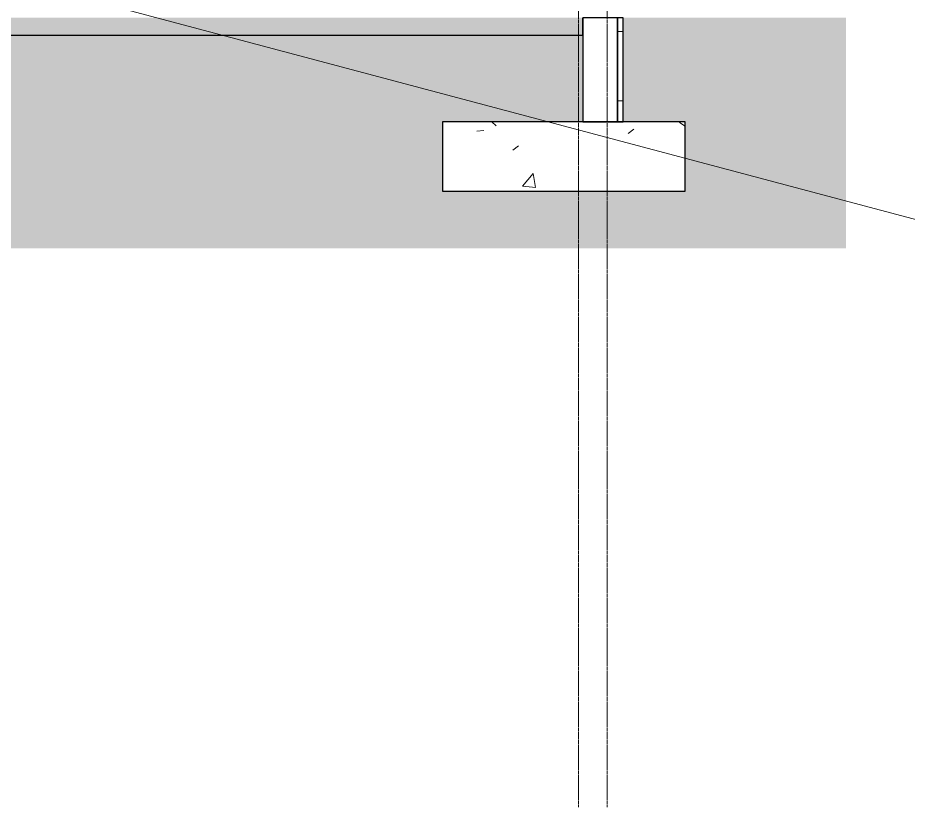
# Model space of a CAD drawing. Header units: inches. Extents: x -23445 to -32, y -314 to 853.
# Drawn here: x -1173.9 to -865.8, y -273.2 to 0 of the extents above; entities that cross this region are included whole.
import ezdxf

# ---------------------------------------------------------------- set-up
doc = ezdxf.new("R2010")
doc.units = ezdxf.units.IN
doc.header["$MEASUREMENT"] = 0
doc.linetypes.add('Grid Line 1_2_', pattern=[0.875, 0.5, -0.125, 0.125, -0.125])
for name, color, linetype, lineweight in [('A-ANNO-IDEN', 131, 'Continuous', 9), ('A-FLOR', 192, 'Continuous', 9), ('A-FLOR-PATT', 8, 'Continuous', 25), ('A-WALL-PATT', 111, 'Continuous', 25), ('C-TOPO', 7, 'Continuous', 9), ('L-SITE-WALL', 31, 'Continuous', 9), ('S-FNDN', 32, 'Continuous', 9), ('S-GRID', 1, 'Continuous', 9)]:
    doc.layers.add(name, color=color, linetype=linetype, lineweight=lineweight)
pattern_1 = [(50, (-5032.996, 67.247), (55.0854, -4.81984), [5.76, -63.36]), (355, (-5032.996, 67.247), (-10.65569, 57.76853), [4.608, -50.688]), (100.451, (-5028.406, 66.846), (44.42947, 52.94866), [4.895, -53.848]), (46.184, (-5032.996, 82.61), (81.96444, -12.71212), [8.64, -95.04]), (96.636, (-5026.166, 81.55), (71.7815, 74.81238), [7.343, -80.772]), (351.184, (-5033, 82.61), (71.78195, 74.81243), [6.912, -76.032]), (21, (-5025.316, 78.767), (45.84207, -30.92146), [5.76, -63.36]), (326, (-5025.316, 78.767), (18.68706, 55.69148), [4.608, -50.688]), (71.451, (-5021.496, 76.19), (64.52891, 24.77011), [4.895, -53.848]), (37.5, (-5032.996, 67.247), (0.933895, 25.566816), [2.534, -47.539, 2.534, -48.922, -50.88]), (37.5, (-5032.996, 67.247), (0.933895, 25.566816), [-101.53, 2.534, -48.346]), (7.5, (-5032.996, 67.247), (20.20404, 30.291303), [2.534, -26.803, 2.534, -46.387, -19.392]), (7.5, (-5032.996, 67.247), (20.20404, 30.291303), [-78.259, 2.534, -16.858]), (327.5, (-5050.123, 67.247), (40.997785, -1.732403), [2.534, -16.666, 2.534, -57.37, -79.488]), (327.5, (-5050.123, 67.247), (40.997785, -1.732403), [-79.104, 2.534, -76.954]), (317.5, (-5057.803, 67.247), (44.788883, 7.68784), [2.534, -22.426, 2.534, -37.248, -56.448]), (317.5, (-5057.803, 67.247), (44.788883, 7.68784), [-64.742, 2.534, -53.914])]

# ---------------------------------------------------------------- blocks, each defined once
blk = doc.blocks.new('Struct_Xcel_Sports Complex_rvt-5-Building Section - East_West looking South _ Fieldhouse')
at = {"layer": 'A-FLOR-PATT', "lineweight": 9}
h = blk.add_hatch(dxfattribs=at)
h.set_pattern_fill('FP_65', style=0, pattern_type=2)
h.set_pattern_definition(pattern_1)
h.paths.add_polyline_path([(24152.19, -6), (26272.89, -6), (26272.89, 0), (22066.14, 0), (22066.14, -6), (23875.71, -6)], flags=0)
at = {"layer": 'A-WALL-PATT', "lineweight": 9}
h = blk.add_hatch(dxfattribs=at)
h.set_pattern_fill('FP_65', style=0, pattern_type=2)
h.set_pattern_definition(pattern_1)
h.paths.add_polyline_path([(26284.89, -36), (26284.89, 0), (26272.89, 0), (26272.89, -36)], flags=0)
at = {"layer": 'S-FNDN'}
h = blk.add_hatch(dxfattribs=at)
h.set_pattern_fill('FP_65', color=256, style=0, pattern_type=2)
h.set_pattern_definition(pattern_1)
h.paths.add_polyline_path([(26224.39, -60), (26308.39, -60), (26308.39, -36), (26224.39, -36)], flags=0)
at = {"layer": 'A-FLOR', "color": 250, "lineweight": 25}
for p, q in [((26272.89, -6), (26272.89, 0)), ((22066.14, -6), (26272.89, -6))]:
    blk.add_line(p, q, dxfattribs=at)
at = {"layer": 'L-SITE-WALL', "color": 250, "lineweight": 25}
for p, q in [((26272.89, 0), (26272.89, -36)), ((26284.89, 0), (26272.89, 0)), ((26284.89, -36), (26284.89, 0)), ((26272.89, -36), (26284.89, -36))]:
    blk.add_line(p, q, dxfattribs=at)
at = {"layer": 'S-FNDN', "color": 250, "lineweight": 25}
for p, q in [((26308.39, -36), (26224.39, -36)), ((26224.39, -36), (26224.39, -60)), ((26308.39, -60), (26308.39, -36)), ((26224.39, -60), (26308.39, -60))]:
    blk.add_line(p, q, dxfattribs=at)

msp = doc.modelspace()

# ---------------------------------------------------------------- hatches: boundary and pattern name
at = {"layer": 'A-WALL-PATT', "lineweight": 9}
h = msp.add_hatch(dxfattribs=at)
h.set_pattern_fill('FP_60', color=256, style=0, pattern_type=2)
h.set_pattern_definition([(0, (-5032.996, 67.247), (0, 24), []), (90, (-5032.996, 67.247), (-24, 1e-15), [])])
h.paths.add_polyline_path([(-964.41, -36), (-964.41, 0), (-966.41, 0), (-966.41, -36)], flags=0)
at = {"layer": 'C-TOPO'}
h = msp.add_hatch(dxfattribs=at)
h.set_pattern_fill('FP_56', color=256, style=0, pattern_type=2)
h.set_pattern_definition([(0, (-5032.996, 67.247), (48, 48), [48, -48]), (0, (-5032.996, 85.247), (48, 48), [48, -48]), (0, (-5032.996, 103.247), (48, 48), [48, -48]), (90, (-5026.996, 109.247), (-48, 48), [48, -48]), (90, (-5008.996, 109.247), (-48, 48), [48, -48]), (90, (-4990.996, 109.247), (-48, 48), [48, -48])])
h.paths.add_polyline_path([(-4395.91, -79.72), (-887.32, -79.72), (-887.32, 0), (-964.41, 0), (-964.41, -36), (-942.91, -36), (-942.91, -60), (-1026.91, -60), (-1026.91, -36), (-978.41, -36), (-978.41, -6), (-1514.04, -6), (-1514.04, -12), (-1490.91, -12), (-1490.91, -36), (-1628.91, -36), (-1628.91, -12), (-1595.79, -12), (-1595.79, -6), (-1863.04, -6), (-1863.04, -12), (-1780.41, -12), (-1780.41, -36), (-1918.41, -36), (-1918.41, -12), (-1944.16, -12), (-1944.16, -6), (-5185.16, -6), (-5185.16, -36), (-5116.16, -36), (-5116.16, -60), (-5236.16, -60), (-5236.16, -36), (-5195.16, -36), (-5195.16, 0), (-5268.07, 0), (-5268.07, -79.72), (-4481.49, -79.72)], flags=0)
h.paths.add_polyline_path([(-2497.41, -36), (-2497.41, -12), (-2359.41, -12), (-2359.41, -36), (-2407.93, -36)], flags=0)
h.paths.add_polyline_path([(-4395.91, -36), (-4515.91, -36), (-4515.91, -12), (-4395.91, -12)], flags=0)
h.paths.add_polyline_path([(-3655.41, -36), (-3655.41, -12), (-3517.41, -12), (-3517.41, -36), (-3652.06, -36)], flags=0)
h.paths.add_polyline_path([(-4234.41, -36), (-4234.41, -12), (-4096.41, -12), (-4096.41, -36), (-4205.01, -36)], flags=0)
h.paths.add_polyline_path([(-2069.91, -36), (-2207.91, -36), (-2207.91, -12), (-2069.91, -12)], flags=0)
h.paths.add_polyline_path([(-1339.41, -36), (-1339.41, -12), (-1201.41, -12), (-1201.41, -36), (-1327.57, -36)], flags=0)
h.paths.add_polyline_path([(-3928.54, -36), (-3944.91, -36), (-3944.91, -12), (-3806.91, -12), (-3806.91, -36)], flags=0)
h.paths.add_polyline_path([(-3227.91, -36), (-3365.91, -36), (-3365.91, -12), (-3227.91, -12)], flags=0)
h.paths.add_polyline_path([(-2648.91, -36), (-2786.91, -36), (-2786.91, -12), (-2648.91, -12)], flags=0)
h.paths.add_polyline_path([(-3076.41, -36), (-3076.41, -12), (-2938.41, -12), (-2938.41, -36)], flags=0)

# ---------------------------------------------------------------- linework, layer by layer
at = {"layer": 'A-ANNO-IDEN', "color": 153}
msp.add_line((-1596.8, 125.37), (-844.22, -74.88), dxfattribs=at)
at = {"layer": 'L-SITE-WALL', "lineweight": 25}
for p, q in [((-966.41, 0), (-966.41, -36)), ((-964.41, 0), (-966.41, 0)), ((-964.41, -36), (-964.41, 0)), ((-966.41, -36), (-964.41, -36))]:
    msp.add_line(p, q, dxfattribs=at)
at = {"layer": 'S-GRID', "linetype": 'Grid Line 1_2_'}
for p, q in [((-979.91, -273.16), (-979.91, 671.89)), ((-979.91, -273.16), (-979.91, 671.89)), ((-969.91, -273.16), (-969.91, 671.89)), ((-969.91, -273.16), (-969.91, 671.89))]:
    msp.add_line(p, q, dxfattribs=at)

# ---------------------------------------------------------------- block references
at = {"color": 90, "lineweight": 5}
msp.add_blockref('Struct_Xcel_Sports Complex_rvt-5-Building Section - East_West looking South _ Fieldhouse', (-27251.3, 0), dxfattribs=at)

doc.saveas('drawing.dxf')
